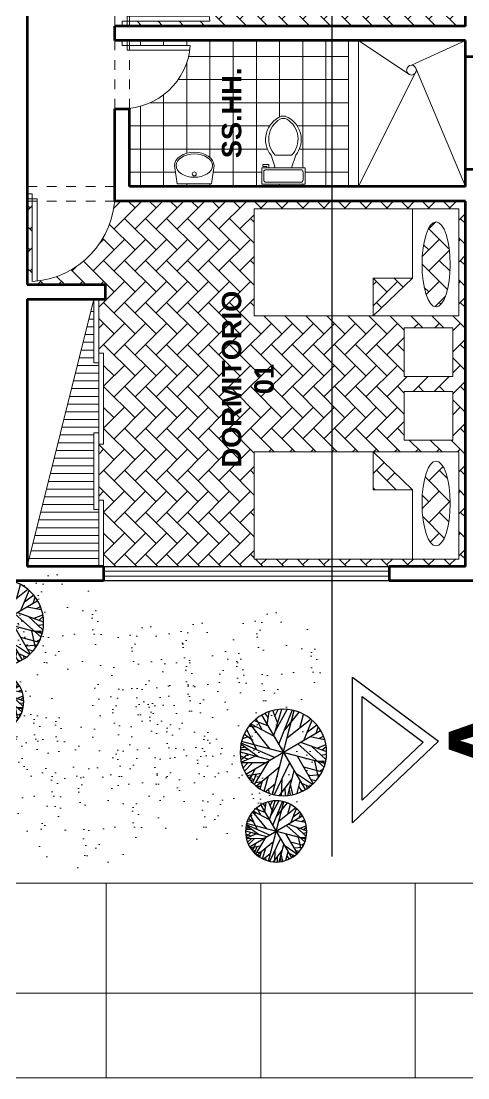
# Model space of a CAD drawing. Header units: millimetres. Extents: x 287 to 445, y 520 to 576.
# Drawn here: x 294.03 to 298.61, y 520.41 to 531.26 of the extents above; entities that cross this region are included whole.
import ezdxf

# ---------------------------------------------------------------- set-up
doc = ezdxf.new("R2010")
doc.units = ezdxf.units.MM
doc.header["$LTSCALE"] = 0.015
doc.linetypes.add('DASHED2', pattern=[9.525, 6.35, -3.175])
doc.layers.add('01 Corte', color=10, linetype='Continuous')
doc.layers.add('puntos alameda', color=94, linetype='Continuous')
for name, color, linetype, lineweight in [('Muebles', 11, 'Continuous', 20), ('Muros', 41, 'Continuous', 60), ('Muros Bajos', 20, 'Continuous', 30), ('pasto', 56, 'Continuous', 5), ('PISOS', 7, 'Continuous', 18), ('Proyecciones', 46, 'Continuous', 0), ('Puertas', 31, 'Continuous', 20), ('Texto', 133, 'Continuous', 20), ('Texturas', 38, 'Continuous', 0), ('Ventanas', 130, 'Continuous', 20)]:
    doc.layers.add(name, color=color, linetype=linetype, lineweight=lineweight)
pattern_1 = [(225, (827.2228, 957.05423), (-0.215526147, -8e-18), [0.4572, -0.1524]), (135, (827.11504, 956.94647), (-0.215526147, -8e-18), [0.4572, -0.1524])]

# ---------------------------------------------------------------- blocks, each defined once
blk = doc.blocks.new('Tree - deciduous plan')
for p, q in [((-12.5388, 54.9406), (-7.9613, 59.4546)), ((-12.3627, 32.1443), (-12.5388, 58.7776)), ((-5.3205, 59.6806), (16.5105, 16.7963)), ((2.426, 54.9406), (-1.4472, 59.9056)), ((0, 59.9996), (0, -60)), ((0.4894, 48.6208), (3.6584, 59.6806)), ((18.2711, 35.5298), (5.419, 59.6806)), ((-40.1797, 44.558), (-36.4825, 43.2038)), ((-37.0107, 47.0408), (-35.25, 35.5298)), ((-32.6092, 50.4264), (-23.2782, 23.5674)), ((-31.2008, 51.1035), (-0.2149, 20.1818)), ((-26.4472, 46.5894), (-26.2712, 53.8116)), ((-22.0458, 42.0753), (-16.5881, 57.6486)), ((-21.1656, 55.8436), (-0.0388, 45.0094)), ((9.8203, 51.5549), (12.8133, 58.5516)), ((19.6795, 19.5047), (16.3344, 57.6486)), ((17.0387, 51.1035), (23.2006, 55.1666)), ((17.7429, 43.6552), (25.4894, 54.2636)), ((31.6513, 50.8778), (30.2429, 30.5643)), ((31.1232, 42.5267), (35.8767, 48.1693)), ((-49.8627, 32.8214), (-32.7853, 32.8214)), ((-45.8134, 38.2383), (-40.5318, 33.0471)), ((-43.8768, 36.4326), (-44.405, 40.2696)), ((42, 42), (-42, -42)), ((42, -42), (-42, 42)), ((36.2288, 25.1474), (48.9049, 35.0784)), ((37.1091, 37.1098), (46.6161, 37.5612)), ((-32.2571, 20.6333), (-59.1937, 9.348)), ((-57.081, 17.9248), (-47.0458, 14.7649)), ((-56.0247, 20.859), (-20.8134, 20.859)), ((-54.7923, 24.4702), (-47.75, 21.0847)), ((-53.2078, 27.4044), (-40.1797, 20.859)), ((54.3626, 25.3731), (20.9119, 0.3198)), ((23.3767, 23.3417), (53.3063, 27.4044)), ((-59.7219, 2.8025), (-12.0106, 12.0565)), ((-58.6656, 12.7336), (-35.9543, 7.5424)), ((-54.6162, -24.7335), (-20.2853, 0.0941)), ((29.3626, -6.6771), (59.4682, 7.091)), ((38.5175, 13.4107), (58.2359, 13.6364)), ((-60, 0), (60, 0)), ((-59.7219, -4.8714), (-54.2641, -6.6771)), ((-45.2853, -0.1316), (-59.0177, -10.0627)), ((-58.4895, -12.3197), (-36.4825, -11.6426)), ((-10.074, -10.0627), (-2.5036, -59.7178)), ((9.2922, -9.1598), (59.6443, -2.8401)), ((26.3697, -18.4138), (58.9401, -9.8369)), ((-57.081, -18.4138), (-45.2853, -17.9624)), ((-52.6797, -18.188), (-55.4966, -22.0251)), ((-53.2078, -27.442), (-16.7641, -16.6081)), ((-38.9472, -29.0219), (-51.4472, -30.6018)), ((-47.2219, -19.3166), (-50.2148, -26.3135)), ((-35.9543, -22.4765), (-44.0529, -40.5329)), ((-19.9331, -20.2194), (-28.5599, -52.721)), ((-14.8275, -15.0282), (-14.6515, -57.6865)), ((-0.0388, -19.0909), (25.8415, -53.8495)), ((18.6232, -18.6394), (26.7218, -53.3981)), ((18.7992, -18.6394), (57.3556, -17.2853)), ((38.1654, -18.188), (52.426, -29.0219)), ((45.9119, -24.0564), (55.595, -22.2508)), ((-46.5177, -30.1504), (-49.5106, -33.536)), ((-32.4331, -32.4075), (-48.1021, -35.5674)), ((-43.7008, -34.6645), (-46.6937, -37.373)), ((-24.6867, -37.8244), (-38.7712, -45.7241)), ((-26.2712, -43.9185), (-34.7219, -48.6583)), ((-14.6515, -36.2445), (-27.6797, -52.9467)), ((-14.6515, -32.1818), (-3.912, -59.4922)), ((-6.2008, -36.2445), (17.919, -57.0094)), ((22.8485, -36.4702), (35.3485, -48.4326)), ((30.419, -30.1504), (32.3556, -50.0125)), ((31.4753, -31.279), (49.6091, -33.3103)), ((41.5105, -32.6332), (46.088, -38.0501)), ((-14.6515, -47.3041), (-25.0388, -54.3009)), ((-21.5177, -45.4984), (-19.9331, -56.1065)), ((-8.4895, -47.5298), (-11.4825, -58.5893)), ((-6.3768, -52.721), (-9.3698, -58.815)), ((8.4119, -53.1724), (3.8344, -59.4922)), ((5.9471, -46.6269), (10.5246, -58.5893)), ((24.7852, -44.8213), (23.0246, -54.978))]:
    blk.add_line(p, q)
blk.add_circle((0, 0), 60)
blk = doc.blocks.new('p04')
at = {"layer": 'Proyecciones', "linetype": 'DASHED2'}
for p, q in [((451.095, 543.079), (451.995, 543.079)), ((451.095, 542.929), (451.995, 542.929))]:
    blk.add_line(p, q, dxfattribs=at)
at = {"layer": 'Puertas'}
for p, q in [((451.145, 543.902), (451.145, 543.004)), ((451.195, 543.898), (451.195, 543.054)), ((451.095, 543.054), (451.195, 543.054)), ((451.095, 543.004), (451.145, 543.004))]:
    blk.add_line(p, q, dxfattribs=at)
blk.add_arc((451.095, 543.004), 0.9, 0, 86.8153, dxfattribs=at)
blk = doc.blocks.new('P02')
at = {"layer": 'Proyecciones', "linetype": 'DASHED2'}
for p, q in [((454.165, 543.091), (454.865, 543.091)), ((454.165, 542.941), (454.865, 542.941))]:
    blk.add_line(p, q, dxfattribs=at)
at = {"layer": 'Puertas'}
for p, q in [((454.215, 543.714), (454.215, 543.016)), ((454.265, 543.708), (454.265, 543.066)), ((454.165, 543.066), (454.265, 543.066)), ((454.165, 543.016), (454.215, 543.016))]:
    blk.add_line(p, q, dxfattribs=at)
blk.add_arc((454.165, 543.016), 0.7, 0, 85.904, dxfattribs=at)
blk = doc.blocks.new('Cama P12')
at = {"layer": 'Muebles'}
for p, q in [((428.793, 546.409), (428.793, 544.309)), ((429.893, 546.409), (428.793, 546.409)), ((429.893, 544.309), (429.893, 546.409)), ((430.016, 546.348), (430.016, 545.848)), ((430.516, 546.348), (430.016, 546.348)), ((430.516, 545.848), (430.516, 546.348)), ((429.504, 545.935), (428.793, 545.935)), ((429.504, 545.935), (429.504, 545.531)), ((429.893, 545.531), (429.504, 545.935)), ((430.016, 545.848), (430.516, 545.848)), ((429.504, 545.531), (429.893, 545.531)), ((428.793, 544.309), (429.893, 544.309))]:
    blk.add_line(p, q, dxfattribs=at)
at = {"layer": 'Muebles', "extrusion": (0, 0, -1)}
blk.add_ellipse((429.364, 546.177), major_axis=(-0.436, 0), ratio=0.332956, dxfattribs=at)
blk = doc.blocks.new('inodoro 02')
at = {"layer": 'Muebles'}
for p, q in [((418.605, 542.458, 0.086), (418.605, 542.903, 0.086)), ((418.605, 542.903, 0.086), (418.775, 542.903, 0.086)), ((418.627, 542.5, 0.086), (418.627, 542.861, 0.086)), ((418.648, 542.882, 0.086), (418.733, 542.882, 0.086)), ((418.754, 542.861, 0.086), (418.754, 542.5, 0.086)), ((418.775, 542.903, 0.086), (418.775, 542.458, 0.086)), ((418.786, 542.85, 0.086), (418.775, 542.85, 0.086)), ((418.775, 542.829, 0.086), (418.807, 542.829, 0.086)), ((418.807, 542.893, 0.086), (418.786, 542.893, 0.086)), ((418.786, 542.893, 0.086), (418.786, 542.85, 0.086)), ((418.807, 542.829, 0.086), (418.807, 542.893, 0.086)), ((418.775, 542.765, 0.086), (418.902, 542.808, 0.086)), ((418.902, 542.596, 0.086), (418.902, 542.765, 0.086)), ((418.775, 542.596, 0.086), (418.902, 542.553, 0.086)), ((418.775, 542.458, 0.086), (418.605, 542.458, 0.086)), ((418.733, 542.479, 0.086), (418.648, 542.479, 0.086))]:
    blk.add_line(p, q, dxfattribs=at)
for centre, radius, start, end in [((418.645, 542.863, 0.086), 0.0187, 81.8699, 188.1301), ((418.735, 542.863, 0.086), 0.0187, 351.8699, 98.1301), ((419.063, 542.606, 0.086), 0.258, 22.0286, 128.5309), ((419.068, 542.591, 0.086), 0.24, 31.0532, 133.6323), ((419.197, 542.681, 0.086), 0.0848, 335.7318, 24.2682), ((419.063, 542.755, 0.086), 0.258, 231.4693, 337.9716), ((419.068, 542.77, 0.086), 0.24, 226.3679, 328.947), ((419.221, 542.681, 0.086), 0.0848, 344.8605, 15.1395), ((418.645, 542.498, 0.086), 0.0187, 171.8699, 278.1301), ((418.735, 542.498, 0.086), 0.0187, 261.8699, 8.1301)]:
    blk.add_arc(centre, radius, start, end, dxfattribs=at)
blk = doc.blocks.new('lavado 02')
at = {"layer": 'Muebles', "linetype": 'Continuous'}
for p, q in [((419.479, 542.267), (419.505, 542.454)), ((419.505, 542.454), (419.505, 542.454)), ((419.505, 542.454), (419.859, 542.454)), ((419.682, 542.386), (419.646, 542.384)), ((419.718, 542.384), (419.682, 542.386)), ((419.859, 542.454), (419.859, 542.454)), ((419.859, 542.454), (419.885, 542.267)), ((419.499, 542.29), (419.496, 542.267)), ((419.51, 542.312), (419.499, 542.29)), ((419.527, 542.333), (419.51, 542.312)), ((419.55, 542.351), (419.527, 542.333)), ((419.578, 542.366), (419.55, 542.351)), ((419.611, 542.377), (419.578, 542.366)), ((419.646, 542.384), (419.611, 542.377)), ((419.753, 542.377), (419.718, 542.384)), ((419.785, 542.366), (419.753, 542.377)), ((419.814, 542.351), (419.785, 542.366)), ((419.837, 542.333), (419.814, 542.351)), ((419.854, 542.312), (419.837, 542.333)), ((419.864, 542.29), (419.854, 542.312)), ((419.868, 542.267), (419.864, 542.29)), ((419.483, 542.24), (419.479, 542.267)), ((419.494, 542.214), (419.483, 542.24)), ((419.513, 542.191), (419.494, 542.214)), ((419.496, 542.267), (419.499, 542.243)), ((419.499, 542.243), (419.51, 542.221)), ((419.51, 542.221), (419.527, 542.2)), ((419.538, 542.17), (419.513, 542.191)), ((419.527, 542.2), (419.55, 542.182)), ((419.569, 542.153), (419.538, 542.17)), ((419.55, 542.182), (419.578, 542.167)), ((419.785, 542.167), (419.814, 542.182)), ((419.825, 542.17), (419.795, 542.153)), ((419.814, 542.182), (419.837, 542.2)), ((419.851, 542.191), (419.825, 542.17)), ((419.837, 542.2), (419.854, 542.221)), ((419.87, 542.214), (419.851, 542.191)), ((419.854, 542.221), (419.864, 542.243)), ((419.864, 542.243), (419.868, 542.267)), ((419.881, 542.24), (419.87, 542.214)), ((419.885, 542.267), (419.881, 542.24)), ((419.604, 542.14), (419.569, 542.153)), ((419.578, 542.167), (419.611, 542.156)), ((419.642, 542.132), (419.604, 542.14)), ((419.611, 542.156), (419.646, 542.149)), ((419.682, 542.13), (419.642, 542.132)), ((419.646, 542.149), (419.682, 542.147)), ((419.682, 542.147), (419.718, 542.149)), ((419.721, 542.132), (419.682, 542.13)), ((419.718, 542.149), (419.753, 542.156)), ((419.76, 542.14), (419.721, 542.132)), ((419.753, 542.156), (419.785, 542.167)), ((419.795, 542.153), (419.76, 542.14))]:
    blk.add_line(p, q, dxfattribs=at)
blk.add_circle((419.682, 542.352), 0.0203, dxfattribs=at)

msp = doc.modelspace()

# ---------------------------------------------------------------- hatches: boundary and pattern name
at = {"layer": 'Muebles'}
h = msp.add_hatch(dxfattribs=at)
h.set_pattern_fill('LINE', color=256, scale=0.025, angle=180, style=0)
h.set_pattern_definition([(180, (827.2228, 129.421315), (-1e-17, -0.079375), [])])
h.paths.add_polyline_path([(294.09, 525.661), (294.824, 525.661), (294.824, 526.245), (294.774, 526.245), (294.774, 527.033), (294.824, 527.033), (294.824, 527.751), (294.774, 527.751), (294.774, 528.406)])
at = {"layer": 'pasto', "ltscale": 0.3}
h = msp.add_hatch(dxfattribs=at)
h.set_pattern_fill('AR-SAND', color=256, scale=0.008, angle=90, style=0)
h.set_pattern_definition([(127.5, (514.16812, 540.93657), (-0.3915306, -0.01280025), [0, -0.308864, 0, -0.34544, 0, -0.3302]), (97.5, (514.1681, 540.93657), (-0.5734601, 0.3596186), [0, -0.166624, 0, -0.278384, 0, -0.10668]), (57.5, (514.16812, 540.68663), (-0.00114975, 0.6327939), [0, -0.1016, 0, -0.36576, 0, -0.47752]), (47.5, (514.1681, 540.68663), (-0.1783435, 0.6108452), [0, -0.0508, 0, -0.239776, 0, -0.27432])])
edge = h.paths.add_edge_path()
edge.add_arc((294.314, 525.001), 0.588, 90, 450)
h = msp.add_hatch(dxfattribs=at)
h.set_pattern_fill('AR-SAND', color=256, scale=0.008, angle=90, style=0)
h.set_pattern_definition([(127.5, (513.4079, 540.83054), (-0.3915306, -0.01280025), [0, -0.308864, 0, -0.34544, 0, -0.3302]), (97.5, (513.4079, 540.83054), (-0.5734601, 0.3596186), [0, -0.166624, 0, -0.278384, 0, -0.10668]), (57.5, (513.4079, 540.5806), (-0.00114975, 0.6327939), [0, -0.1016, 0, -0.36576, 0, -0.47752]), (47.5, (513.4079, 540.5806), (-0.1783435, 0.6108452), [0, -0.0508, 0, -0.239776, 0, -0.27432])])
edge = h.paths.add_edge_path()
edge.add_arc((293.553, 524.895), 0.588, 90, 450)
h = msp.add_hatch(dxfattribs=at)
h.set_pattern_fill('AR-SAND', color=256, scale=0.008, angle=90, style=0)
h.set_pattern_definition([(127.5, (516.417, 540.5449), (-0.3915306, -0.01280025), [0, -0.308864, 0, -0.34544, 0, -0.3302]), (97.5, (516.417, 540.5449), (-0.5734601, 0.3596186), [0, -0.166624, 0, -0.278384, 0, -0.10668]), (57.5, (516.417, 540.29497), (-0.00114975, 0.6327939), [0, -0.1016, 0, -0.36576, 0, -0.47752]), (47.5, (516.417, 540.29497), (-0.1783435, 0.6108452), [0, -0.0508, 0, -0.239776, 0, -0.27432])])
edge = h.paths.add_edge_path()
edge.add_arc((296.563, 524.609), 0.588, 90, 450)
h = msp.add_hatch(dxfattribs=at)
h.set_pattern_fill('AR-SAND', color=256, scale=0.008, angle=90, style=0)
h.set_pattern_definition([(127.5, (515.13203, 540.40157), (-0.3915306, -0.01280025), [0, -0.308864, 0, -0.34544, 0, -0.3302]), (97.5, (515.13203, 540.40157), (-0.5734601, 0.3596186), [0, -0.166624, 0, -0.278384, 0, -0.10668]), (57.5, (515.13203, 540.15164), (-0.00114975, 0.6327939), [0, -0.1016, 0, -0.36576, 0, -0.47752]), (47.5, (515.13203, 540.15164), (-0.1783435, 0.6108452), [0, -0.0508, 0, -0.239776, 0, -0.27432])])
edge = h.paths.add_edge_path()
edge.add_arc((295.278, 524.466), 0.588, 90, 450)
h = msp.add_hatch(dxfattribs=at)
h.set_pattern_fill('AR-SAND', color=256, scale=0.008, angle=90, style=0)
h.set_pattern_definition([(127.5, (515.65675, 540.43887), (-0.3915306, -0.01280025), [0, -0.308864, 0, -0.34544, 0, -0.3302]), (97.5, (515.65675, 540.4389), (-0.5734601, 0.3596186), [0, -0.166624, 0, -0.278384, 0, -0.10668]), (57.5, (515.65675, 540.18894), (-0.00114975, 0.6327939), [0, -0.1016, 0, -0.36576, 0, -0.47752]), (47.5, (515.65675, 540.18894), (-0.1783435, 0.6108452), [0, -0.0508, 0, -0.239776, 0, -0.27432])])
edge = h.paths.add_edge_path()
edge.add_arc((295.802, 524.503), 0.588, 90, 450)
h = msp.add_hatch(dxfattribs=at)
h.set_pattern_fill('AR-SAND', color=256, scale=0.008, angle=90, style=0)
h.set_pattern_definition([(127.5, (513.56966, 539.85813), (-0.3915306, -0.01280025), [0, -0.308864, 0, -0.34544, 0, -0.3302]), (97.5, (513.56966, 539.85813), (-0.5734601, 0.3596186), [0, -0.166624, 0, -0.278384, 0, -0.10668]), (57.5, (513.56966, 539.6082), (-0.00114975, 0.6327939), [0, -0.1016, 0, -0.36576, 0, -0.47752]), (47.5, (513.56966, 539.6082), (-0.1783435, 0.6108452), [0, -0.0508, 0, -0.239776, 0, -0.27432])])
edge = h.paths.add_edge_path()
edge.add_arc((293.715, 523.922), 0.588, 90, 450)
h = msp.add_hatch(dxfattribs=at)
h.set_pattern_fill('AR-SAND', color=256, scale=0.008, angle=90, style=0)
h.set_pattern_definition([(127.5, (513.79157, 539.83624), (-0.3915306, -0.01280025), [0, -0.308864, 0, -0.34544, 0, -0.3302]), (97.5, (513.79157, 539.83624), (-0.5734601, 0.3596186), [0, -0.166624, 0, -0.278384, 0, -0.10668]), (57.5, (513.79157, 539.5863), (-0.00114975, 0.6327939), [0, -0.1016, 0, -0.36576, 0, -0.47752]), (47.5, (513.79157, 539.5863), (-0.1783435, 0.6108452), [0, -0.0508, 0, -0.239776, 0, -0.27432])])
edge = h.paths.add_edge_path()
edge.add_arc((293.937, 523.9), 0.588, 90, 450)
h = msp.add_hatch(dxfattribs=at)
h.set_pattern_fill('AR-SAND', color=256, scale=0.008, angle=90, style=0)
h.set_pattern_definition([(127.5, (514.93483, 539.76757), (-0.3915306, -0.01280025), [0, -0.308864, 0, -0.34544, 0, -0.3302]), (97.5, (514.93483, 539.76757), (-0.5734601, 0.3596186), [0, -0.166624, 0, -0.278384, 0, -0.10668]), (57.5, (514.93483, 539.51764), (-0.00114975, 0.6327939), [0, -0.1016, 0, -0.36576, 0, -0.47752]), (47.5, (514.93483, 539.51764), (-0.1783435, 0.6108452), [0, -0.0508, 0, -0.239776, 0, -0.27432])])
edge = h.paths.add_edge_path()
edge.add_arc((295.08, 523.832), 0.588, 90, 450)
h = msp.add_hatch(dxfattribs=at)
h.set_pattern_fill('AR-SAND', color=256, scale=0.008, angle=90, style=0)
h.set_pattern_definition([(127.5, (515.317, 539.68815), (-0.3915306, -0.01280025), [0, -0.308864, 0, -0.34544, 0, -0.3302]), (97.5, (515.317, 539.68815), (-0.5734601, 0.3596186), [0, -0.166624, 0, -0.278384, 0, -0.10668]), (57.5, (515.317, 539.4382), (-0.00114975, 0.6327939), [0, -0.1016, 0, -0.36576, 0, -0.47752]), (47.5, (515.317, 539.4382), (-0.1783435, 0.6108452), [0, -0.0508, 0, -0.239776, 0, -0.27432])])
edge = h.paths.add_edge_path()
edge.add_arc((295.463, 523.752), 0.588, 90, 450)
h = msp.add_hatch(dxfattribs=at)
h.set_pattern_fill('AR-SAND', color=256, scale=0.008, angle=90, style=0)
h.set_pattern_definition([(127.5, (516.3681, 539.4923), (-0.3915306, -0.01280025), [0, -0.308864, 0, -0.34544, 0, -0.3302]), (97.5, (516.3681, 539.4923), (-0.5734601, 0.3596186), [0, -0.166624, 0, -0.278384, 0, -0.10668]), (57.5, (516.3681, 539.24238), (-0.00114975, 0.6327939), [0, -0.1016, 0, -0.36576, 0, -0.47752]), (47.5, (516.3681, 539.2424), (-0.1783435, 0.6108452), [0, -0.0508, 0, -0.239776, 0, -0.27432])])
edge = h.paths.add_edge_path()
edge.add_arc((296.514, 523.556), 0.588, 90, 450)
h = msp.add_hatch(dxfattribs=at)
h.set_pattern_fill('AR-SAND', color=256, scale=0.008, angle=90, style=0)
h.set_pattern_definition([(127.5, (513.75257, 539.272), (-0.3915306, -0.01280025), [0, -0.308864, 0, -0.34544, 0, -0.3302]), (97.5, (513.75257, 539.272), (-0.5734601, 0.3596186), [0, -0.166624, 0, -0.278384, 0, -0.10668]), (57.5, (513.75257, 539.02207), (-0.00114975, 0.6327939), [0, -0.1016, 0, -0.36576, 0, -0.47752]), (47.5, (513.75257, 539.02207), (-0.1783435, 0.6108452), [0, -0.0508, 0, -0.239776, 0, -0.27432])])
edge = h.paths.add_edge_path()
edge.add_arc((293.898, 523.336), 0.588, 90, 450)
h = msp.add_hatch(dxfattribs=at)
h.set_pattern_fill('AR-SAND', color=256, scale=0.008, angle=90, style=0)
h.set_pattern_definition([(127.5, (515.8059, 539.24753), (-0.3915306, -0.01280025), [0, -0.308864, 0, -0.34544, 0, -0.3302]), (97.5, (515.8059, 539.2475), (-0.5734601, 0.3596186), [0, -0.166624, 0, -0.278384, 0, -0.10668]), (57.5, (515.8059, 538.9976), (-0.00114975, 0.6327939), [0, -0.1016, 0, -0.36576, 0, -0.47752]), (47.5, (515.8059, 538.9976), (-0.1783435, 0.6108452), [0, -0.0508, 0, -0.239776, 0, -0.27432])])
edge = h.paths.add_edge_path()
edge.add_arc((295.951, 523.312), 0.588, 90, 450)
h = msp.add_hatch(dxfattribs=at)
h.set_pattern_fill('AR-SAND', color=256, scale=0.008, angle=90, style=0)
h.set_pattern_definition([(127.5, (514.58367, 538.95378), (-0.3915306, -0.01280025), [0, -0.308864, 0, -0.34544, 0, -0.3302]), (97.5, (514.5837, 538.9538), (-0.5734601, 0.3596186), [0, -0.166624, 0, -0.278384, 0, -0.10668]), (57.5, (514.58367, 538.70384), (-0.00114975, 0.6327939), [0, -0.1016, 0, -0.36576, 0, -0.47752]), (47.5, (514.5837, 538.70384), (-0.1783435, 0.6108452), [0, -0.0508, 0, -0.239776, 0, -0.27432])])
edge = h.paths.add_edge_path()
edge.add_arc((294.729, 523.018), 0.588, 90, 450)
at = {"layer": 'PISOS'}
h = msp.add_hatch(dxfattribs=at)
h.set_pattern_fill('NET', color=256, scale=0.5, angle=90, style=0)
h.set_pattern_definition([(270, (860.0486, 883.2239), (-1.5875, 1e-16), []), (180, (860.0486, 883.2239), (0, 1.5875), [])])
h.paths.add_polyline_path([(291.843, 520.406), (292.063, 522.406), (300.219, 522.406, 0.099999), (300.607, 522.485), (301.549, 520.717, -0.115335), (300.219, 520.406)])
at = {"layer": 'Texturas'}
h = msp.add_hatch(dxfattribs=at)
h.set_pattern_fill('AR-HBONE', color=256, scale=0.0015, angle=90, style=0)
h.set_pattern_definition(pattern_1)
h.paths.add_polyline_path([(295.14, 531.212), (295.14, 531.262), (295.963, 531.262, 0.374059), (295.14, 532.109), (295.14, 532.112), (295.94, 532.112), (295.94, 532.262), (295.924, 532.262), (295.924, 532.448), (295.874, 532.448), (295.874, 533.024), (295.924, 533.024), (295.924, 533.958), (295.874, 533.958), (295.874, 534.512), (298.59, 534.512), (298.59, 534.101), (298.59, 531.681), (298.59, 531.212)])
h.paths.add_polyline_path([(298.521, 533.38), (298.521, 534.48), (296.421, 534.48), (296.421, 533.38)], flags=16)
h.paths.add_polyline_path([(296.421, 532.495), (296.421, 531.395), (298.521, 531.395), (298.521, 532.495)], flags=16)
h.paths.add_polyline_path([(297.644, 533.38), (298.047, 533.77), (297.644, 533.77)], flags=0)
h.paths.add_polyline_path([(297.644, 532.495), (297.644, 532.105), (298.047, 532.105)], flags=16)
h.paths.add_polyline_path([(298.148, 532.524), (298.521, 532.524), (298.521, 533.353), (298.148, 533.353)], flags=16)
edge = h.paths.add_edge_path(flags=0)
edge.add_ellipse((298.289, 533.91), major_axis=(0, -0.436), ratio=0.332956, start_angle=0, end_angle=360, ccw=False)
edge = h.paths.add_edge_path(flags=0)
edge.add_ellipse((298.289, 531.965), major_axis=(0, 0.436), ratio=0.332956, start_angle=0, end_angle=360)
h.paths.add_polyline_path([(296.063, 533.933), (296.063, 532.098), (296.621, 532.098), (296.621, 533.933)], flags=24)
h = msp.add_hatch(dxfattribs=at)
h.set_pattern_fill('NET,_O', color=256, scale=0.075, angle=90)
h.set_pattern_definition([(90, (827.2228, 129.42132), (-0.238125, 1e-17), []), (180, (827.2228, 129.42132), (-3e-17, -0.238125), [])])
h.paths.add_polyline_path([(295.14, 531.062), (295.14, 531.012), (295.763, 531.012, -0.362752), (295.14, 530.367), (295.14, 530.362), (295.14, 529.562), (297.39, 529.562), (297.39, 531.062)])
h.paths.add_polyline_path([(296.699, 530.284, -0.132891), (296.743, 530.284, -0.501323), (296.848, 529.884), (296.806, 529.757), (296.944, 529.757), (296.944, 529.587), (296.498, 529.587), (296.498, 529.757), (296.551, 529.757), (296.551, 529.768), (296.509, 529.768), (296.509, 529.789), (296.572, 529.789), (296.572, 529.757), (296.636, 529.757), (296.594, 529.884, -0.501317)], flags=16)
h.paths.add_polyline_path([(296.756, 530.256, -0.48008), (296.806, 529.884), (296.636, 529.884, -0.48008), (296.686, 530.256, -0.215004)], flags=0)
h.paths.add_polyline_path([(296.901, 529.736, -0.5), (296.922, 529.715), (296.922, 529.63, -0.5), (296.901, 529.609), (296.541, 529.609, -0.5), (296.519, 529.63), (296.519, 529.715, -0.5), (296.541, 529.736)], flags=0)
h.paths.add_polyline_path([(295.949, 529.875), (295.974, 529.854), (295.993, 529.831), (296.005, 529.805), (296.008, 529.778), (295.983, 529.591), (295.628, 529.591), (295.602, 529.778), (295.606, 529.805), (295.618, 529.831), (295.636, 529.854), (295.662, 529.875), (295.693, 529.892), (295.728, 529.905), (295.766, 529.913), (295.805, 529.915), (295.845, 529.913), (295.883, 529.905), (295.918, 529.892)], flags=16)
h.paths.add_polyline_path([(295.937, 529.863), (295.96, 529.845), (295.977, 529.824), (295.988, 529.802), (295.991, 529.778), (295.988, 529.755), (295.977, 529.733), (295.96, 529.712), (295.937, 529.694), (295.909, 529.679), (295.877, 529.668), (295.842, 529.661), (295.805, 529.659), (295.769, 529.661), (295.734, 529.668), (295.702, 529.679), (295.674, 529.694), (295.651, 529.712), (295.633, 529.733), (295.623, 529.755), (295.619, 529.778), (295.623, 529.802), (295.633, 529.824), (295.651, 529.845), (295.674, 529.863), (295.702, 529.878), (295.734, 529.889), (295.769, 529.896), (295.805, 529.898), (295.842, 529.896), (295.877, 529.889), (295.909, 529.878)], flags=0)
h.paths.add_polyline_path([(295.805, 529.673, -1), (295.805, 529.713, -1)], flags=0)
h.paths.add_polyline_path([(296.063, 529.844), (296.063, 530.796), (296.32, 530.796), (296.32, 529.844)], flags=24)
h = msp.add_hatch(dxfattribs=at)
h.set_pattern_fill('AR-HBONE', color=256, scale=0.0015, angle=90, style=0)
h.set_pattern_definition(pattern_1)
h.paths.add_polyline_path([(294.874, 525.661), (294.874, 526.342), (294.824, 526.342), (294.824, 526.918), (294.874, 526.918), (294.874, 527.852), (294.824, 527.852), (294.824, 528.406), (294.89, 528.406), (294.89, 528.556), (294.09, 528.556), (294.09, 529.412), (294.14, 529.412), (294.14, 528.589, 0.374059), (294.987, 529.412), (298.59, 529.412), (298.59, 525.661), (297.805, 525.661)])
h.paths.add_polyline_path([(296.421, 528.234), (298.521, 528.234), (298.521, 529.334), (296.421, 529.334)], flags=16)
h.paths.add_polyline_path([(296.421, 526.836), (296.421, 525.736), (298.521, 525.736), (298.521, 526.836)], flags=16)
h.paths.add_polyline_path([(297.644, 528.234), (298.047, 528.624), (297.644, 528.624)], flags=0)
h.paths.add_polyline_path([(297.644, 526.836), (297.644, 526.447), (298.047, 526.447)], flags=0)
h.paths.add_polyline_path([(297.96, 527.611), (298.46, 527.611), (298.46, 528.111), (297.96, 528.111)], flags=16)
h.paths.add_polyline_path([(297.96, 527.459), (297.96, 526.959), (298.46, 526.959), (298.46, 527.459)], flags=16)
edge = h.paths.add_edge_path(flags=0)
edge.add_ellipse((298.289, 528.764), major_axis=(0, -0.436), ratio=0.332956, start_angle=0, end_angle=360, ccw=False)
edge = h.paths.add_edge_path(flags=0)
edge.add_ellipse((298.289, 526.307), major_axis=(0, 0.436), ratio=0.332956, start_angle=0, end_angle=360)
h.paths.add_polyline_path([(296.063, 528.502), (296.063, 526.668), (296.621, 526.668), (296.621, 528.502)], flags=24)

# ---------------------------------------------------------------- linework, layer by layer
at = {"layer": '01 Corte'}
msp.add_line((297.219, 563.576), (297.219, 522.68), dxfattribs=at)
msp.add_lwpolyline([(297.43, 523.027), (297.43, 524.524), (298.312, 523.865), (297.43, 523.027)], dxfattribs=at)
msp.add_lwpolyline([(297.53, 523.26), (297.53, 524.325), (298.157, 523.856)], close=True, dxfattribs=at)
at = {"layer": 'Muebles'}
for p, q in [((297.39, 529.562), (297.39, 531.062)), ((297.49, 529.562), (297.49, 531.062)), ((297.49, 531.062), (298.008, 530.717)), ((298.59, 531.062), (298.036, 530.809)), ((298.59, 529.562), (298.082, 530.778)), ((297.49, 529.562), (298.086, 530.759)), ((294.774, 528.406), (294.09, 525.661)), ((294.774, 528.406), (294.774, 527.751)), ((294.824, 528.406), (294.824, 525.661)), ((294.824, 527.852), (294.874, 527.852)), ((294.874, 527.852), (294.874, 526.918)), ((294.774, 527.751), (294.824, 527.751)), ((294.774, 527.033), (294.824, 527.033)), ((294.774, 527.033), (294.774, 526.245)), ((294.824, 526.918), (294.874, 526.918)), ((294.824, 526.342), (294.874, 526.342)), ((294.874, 526.342), (294.874, 525.661)), ((294.774, 526.245), (294.824, 526.245))]:
    msp.add_line(p, q, dxfattribs=at)
msp.add_circle((298.036, 530.759), 0.05, dxfattribs=at)
at = {"layer": 'Muros'}
for p, q in [((298.59, 531.212), (298.59, 531.681)), ((294.09, 531.412), (294.09, 528.556)), ((298.59, 531.212), (294.99, 531.212)), ((294.99, 531.062), (294.99, 531.212)), ((298.59, 531.062), (294.99, 531.062)), ((298.59, 530.896), (298.59, 531.062)), ((298.74, 530.896), (298.59, 530.896)), ((298.59, 529.739), (298.59, 530.896)), ((294.99, 529.562), (294.99, 530.362)), ((294.99, 530.362), (295.14, 530.362)), ((295.14, 529.562), (295.14, 530.367)), ((298.59, 529.562), (298.59, 529.739)), ((298.74, 529.739), (298.59, 529.739)), ((294.99, 529.412), (294.99, 529.562)), ((298.59, 529.562), (295.14, 529.562)), ((298.59, 529.412), (294.99, 529.412)), ((298.59, 525.661), (298.59, 529.412)), ((294.09, 528.556), (294.89, 528.556)), ((294.89, 528.556), (294.89, 528.406)), ((294.09, 528.406), (294.89, 528.406)), ((294.874, 525.661), (294.09, 525.661)), ((294.874, 525.661), (294.874, 525.511)), ((298.59, 525.661), (297.805, 525.661)), ((297.805, 525.661), (297.805, 525.511)), ((294.874, 525.511), (293.94, 525.511)), ((298.74, 525.511), (297.805, 525.511))]:
    msp.add_line(p, q, dxfattribs=at)
msp.add_lwpolyline([(294.09, 528.406), (294.09, 525.661)], dxfattribs=at)
at = {"layer": 'Muros Bajos'}
for p, q in [((294.874, 525.661), (297.805, 525.661)), ((297.805, 525.511), (294.874, 525.511))]:
    msp.add_line(p, q, dxfattribs=at)
at = {"layer": 'PISOS'}
for p, q in [((290.361, 522.406), (300.219, 522.406)), ((290.361, 520.406), (300.219, 520.406))]:
    msp.add_line(p, q, dxfattribs=at)
at = {"layer": 'Ventanas'}
for p, q in [((294.874, 525.611), (297.805, 525.611)), ((294.874, 525.561), (297.805, 525.561))]:
    msp.add_line(p, q, dxfattribs=at)

# ---------------------------------------------------------------- block references
at = {"layer": 'Muebles'}
for name, p, rotation in [('inodoro 02', (839.401, 110.982, -0.086), 90), ('lavado 02', (715.487, 1072.045, -0.086), 180), ('Cama P12', (-247.888, 958.127), 270.000000000012)]:
    msp.add_blockref(name, p, dxfattribs=dict(at, rotation=rotation))
at = {"layer": 'Muebles', "xscale": -1, "rotation": 269.9999999999879}
msp.add_blockref('Cama P12', (-247.888, 96.943), dxfattribs=at)
at = {"layer": 'Puertas', "xscale": -1}
for p, rotation in [((-247.939, 80.118), 270), ((-157.005, 1072.491), 180)]:
    msp.add_blockref('p04', p, dxfattribs=dict(at, rotation=rotation))
at = {"layer": 'Puertas', "rotation": 270}
msp.add_blockref('P02', (-247.951, 985.228), dxfattribs=at)
at = {"layer": 'puntos alameda', "color": 7, "linetype": 'ByBlock', "lineweight": 0}
for p, xscale, yscale, zscale, rotation in [((293.813, 525.083), -0.007405634628365269, 0.007405634628639746, 0.007405634628594382, 255.3294149667242), ((293.739, 524.273), -0.00524074937675885, 0.005240749376980602, 0.00524074937695538, 255.3294149665158), ((296.72, 523.749), -0.007405634628365269, 0.007405634628639746, 0.007405634628594382, 255.3294149667242), ((296.646, 522.938), -0.00524074937675885, 0.005240749376980602, 0.00524074937695538, 255.3294149665158)]:
    msp.add_blockref('Tree - deciduous plan', p, dxfattribs=dict(at, xscale=xscale, yscale=yscale, zscale=zscale, rotation=rotation))

# ---------------------------------------------------------------- texts
at = {"layer": 'Texto', "width": 1.0727, "rotation": 90}
for s, insert, char_height, attachment_point in [('{\\fArial|b1|i0|c0|p34;\\H2x;SS.HH.}', (296.088, 530.32), 0.1, 2), ('{\\fArial|b1|i0|c0|p34;\\H2x;DORMITORIO 01}', (296.088, 527.585), 0.1, 2), ('{\\fArial|b1|i0|c0|p34;A}', (299.168, 523.87), 0.75, 8)]:
    msp.add_mtext(s, dxfattribs=dict(at, insert=insert, char_height=char_height, attachment_point=attachment_point))

doc.saveas('drawing.dxf')
